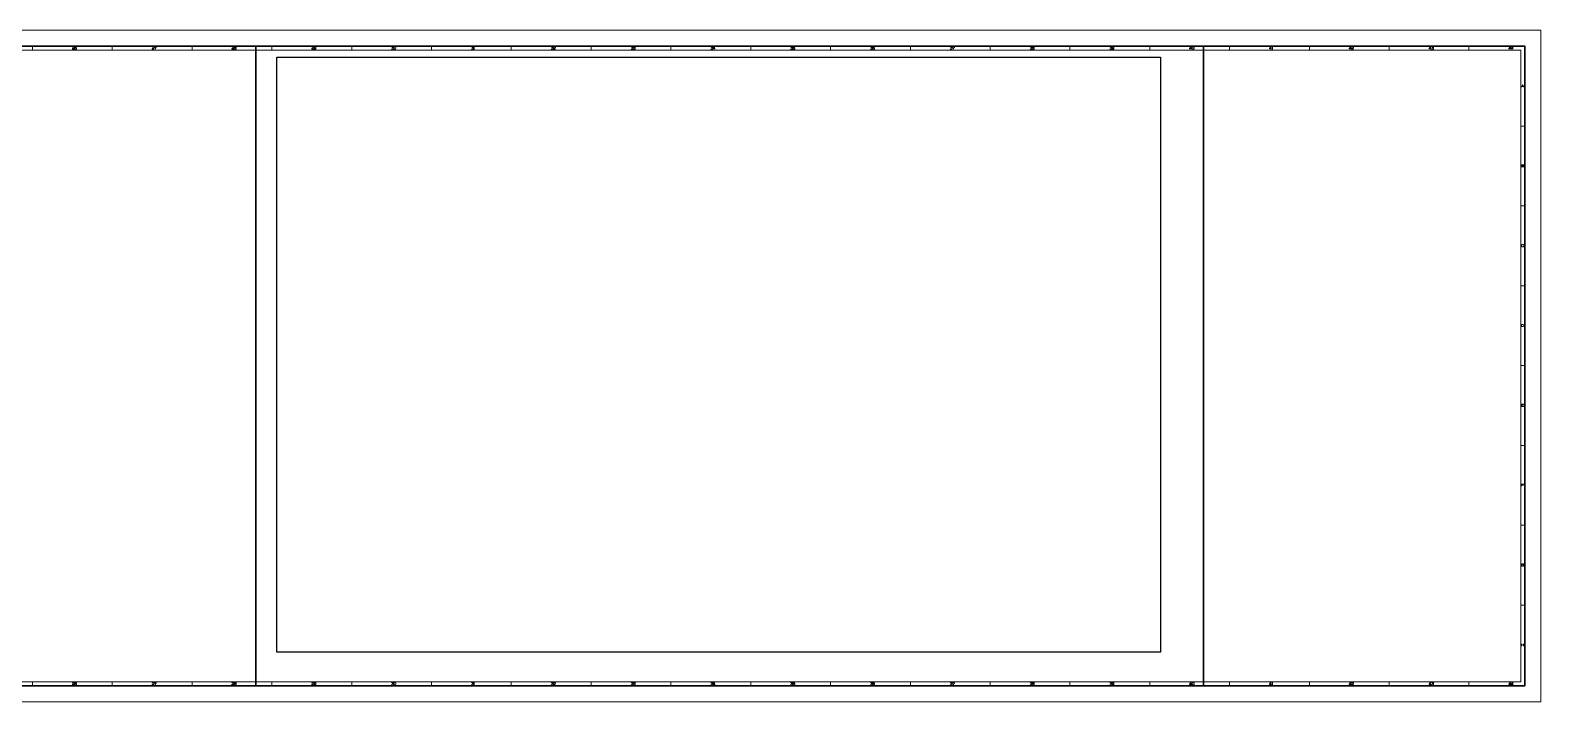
# Model space of a CAD drawing. Header units: millimetres. Extents: x 0 to 174, y 0 to 33.
# Drawn here: x 99.1 to 173.6, y 0 to 33.1 of the extents above; entities that cross this region are included whole.
import ezdxf

# ---------------------------------------------------------------- set-up
doc = ezdxf.new("R2010")
doc.units = ezdxf.units.MM
doc.layers.add('PDF2_이미지', color=7, linetype='Continuous')
doc.layers.add('PDF2_형상', color=157, linetype='Continuous', true_color=0x405f80)
picture_1 = doc.add_image_def('image1.png', size_in_pixel=(1204, 1584))

msp = doc.modelspace()

# ---------------------------------------------------------------- linework, layer by layer
at = {"layer": 'PDF2_형상', "color": 7, "lineweight": 13}
for points in [[(0, 0), (0, 33.11), (173.622, 33.11), (173.622, 0)], [(0.984, 0.984), (0.984, 32.126), (172.638, 32.126), (172.638, 0.984)], [(109.183, 32.288), (109.242, 32.288), (109.258, 32.271), (109.258, 32.254), (109.242, 32.237), (109.183, 32.237), (109.166, 32.254), (109.166, 32.271)], [(117.065, 32.288), (117.116, 32.288), (117.141, 32.262), (117.141, 32.203), (117.116, 32.178), (117.065, 32.178), (117.04, 32.203), (117.04, 32.262)], [(148.553, 32.288), (148.612, 32.288), (148.628, 32.271), (148.628, 32.254), (148.612, 32.237), (148.553, 32.237), (148.536, 32.254), (148.536, 32.271)], [(156.443, 32.288), (156.494, 32.288), (156.519, 32.262), (156.519, 32.203), (156.494, 32.178), (156.443, 32.178), (156.418, 32.203), (156.418, 32.262)], [(172.677, 18.607), (172.753, 18.607), (172.778, 18.581), (172.778, 18.522), (172.753, 18.497), (172.677, 18.497)], [(109.183, 0.949), (109.242, 0.949), (109.258, 0.932), (109.258, 0.915), (109.242, 0.898), (109.183, 0.898), (109.166, 0.915), (109.166, 0.932)], [(117.065, 0.949), (117.116, 0.949), (117.141, 0.924), (117.141, 0.865), (117.116, 0.839), (117.065, 0.839), (117.04, 0.865), (117.04, 0.924)], [(148.553, 0.949), (148.612, 0.949), (148.628, 0.932), (148.628, 0.915), (148.612, 0.898), (148.553, 0.898), (148.536, 0.915), (148.536, 0.932)], [(156.443, 0.949), (156.494, 0.949), (156.519, 0.924), (156.519, 0.865), (156.494, 0.839), (156.443, 0.839), (156.418, 0.865), (156.418, 0.924)]]:
    msp.add_lwpolyline(points, close=True, dxfattribs=at)
at = {"layer": 'PDF2_형상', "color": 7, "lineweight": 35}
msp.add_lwpolyline([(0.787, 0.787), (0.787, 32.323), (172.835, 32.323), (172.835, 0.787)], close=True, dxfattribs=at)
at = {"layer": 'PDF2_형상', "color": 7, "lineweight": 13}
for points in [[(99.213, 32.126), (99.213, 32.323)], [(101.181, 32.271), (101.198, 32.288), (101.257, 32.288), (101.274, 32.271), (101.274, 32.246), (101.257, 32.229), (101.206, 32.229), (101.181, 32.203), (101.181, 32.178), (101.274, 32.178)], [(101.384, 32.271), (101.367, 32.288), (101.308, 32.288), (101.292, 32.271), (101.292, 32.195), (101.308, 32.178), (101.367, 32.178), (101.384, 32.195), (101.384, 32.229), (101.367, 32.246), (101.308, 32.246), (101.292, 32.229)], [(103.15, 32.126), (103.15, 32.323)], [(105.118, 32.271), (105.135, 32.288), (105.194, 32.288), (105.211, 32.271), (105.211, 32.246), (105.194, 32.229), (105.143, 32.229), (105.118, 32.203), (105.118, 32.178), (105.211, 32.178)], [(105.229, 32.262), (105.229, 32.288), (105.321, 32.288), (105.321, 32.262), (105.279, 32.22), (105.279, 32.178)], [(107.087, 32.126), (107.087, 32.323)], [(109.055, 32.271), (109.072, 32.288), (109.131, 32.288), (109.148, 32.271), (109.148, 32.246), (109.131, 32.229), (109.08, 32.229), (109.055, 32.203), (109.055, 32.178), (109.148, 32.178)], [(109.183, 32.237), (109.166, 32.22), (109.166, 32.195), (109.183, 32.178), (109.242, 32.178), (109.258, 32.195), (109.258, 32.22), (109.242, 32.237)], [(111.024, 32.126), (111.024, 32.323)], [(112.992, 32.271), (113.009, 32.288), (113.068, 32.288), (113.085, 32.271), (113.085, 32.246), (113.068, 32.229), (113.017, 32.229), (112.992, 32.203), (112.992, 32.178), (113.085, 32.178)], [(113.195, 32.246), (113.179, 32.229), (113.12, 32.229), (113.103, 32.246), (113.103, 32.271), (113.12, 32.288), (113.179, 32.288), (113.195, 32.271), (113.195, 32.195), (113.179, 32.178), (113.12, 32.178), (113.103, 32.195)], [(114.961, 32.126), (114.961, 32.323)], [(116.929, 32.271), (116.946, 32.288), (117.005, 32.288), (117.022, 32.271), (117.022, 32.254), (117.005, 32.237), (116.963, 32.237), (117.005, 32.237), (117.022, 32.22), (117.022, 32.195), (117.005, 32.178), (116.946, 32.178), (116.929, 32.195)], [(118.898, 32.126), (118.898, 32.323)], [(120.866, 32.271), (120.883, 32.288), (120.942, 32.288), (120.959, 32.271), (120.959, 32.254), (120.942, 32.237), (120.9, 32.237), (120.942, 32.237), (120.959, 32.22), (120.959, 32.195), (120.942, 32.178), (120.883, 32.178), (120.866, 32.195)], [(120.977, 32.271), (121.002, 32.288), (121.002, 32.178)], [(120.977, 32.178), (121.027, 32.178)], [(122.835, 32.126), (122.835, 32.323)], [(124.803, 32.271), (124.82, 32.288), (124.879, 32.288), (124.896, 32.271), (124.896, 32.254), (124.879, 32.237), (124.837, 32.237), (124.879, 32.237), (124.896, 32.22), (124.896, 32.195), (124.879, 32.178), (124.82, 32.178), (124.803, 32.195)], [(124.914, 32.271), (124.931, 32.288), (124.99, 32.288), (125.007, 32.271), (125.007, 32.246), (124.99, 32.229), (124.939, 32.229), (124.914, 32.203), (124.914, 32.178), (125.007, 32.178)], [(126.772, 32.126), (126.772, 32.323)], [(128.74, 32.271), (128.757, 32.288), (128.816, 32.288), (128.833, 32.271), (128.833, 32.254), (128.816, 32.237), (128.774, 32.237), (128.816, 32.237), (128.833, 32.22), (128.833, 32.195), (128.816, 32.178), (128.757, 32.178), (128.74, 32.195)], [(128.851, 32.271), (128.868, 32.288), (128.927, 32.288), (128.943, 32.271), (128.943, 32.254), (128.927, 32.237), (128.884, 32.237), (128.927, 32.237), (128.943, 32.22), (128.943, 32.195), (128.927, 32.178), (128.868, 32.178), (128.851, 32.195)], [(130.709, 32.126), (130.709, 32.323)], [(132.677, 32.271), (132.694, 32.288), (132.753, 32.288), (132.77, 32.271), (132.77, 32.254), (132.753, 32.237), (132.711, 32.237), (132.753, 32.237), (132.77, 32.22), (132.77, 32.195), (132.753, 32.178), (132.694, 32.178), (132.677, 32.195)], [(132.864, 32.178), (132.864, 32.288), (132.847, 32.288), (132.788, 32.212), (132.788, 32.195), (132.889, 32.195)], [(134.646, 32.126), (134.646, 32.323)], [(136.614, 32.271), (136.631, 32.288), (136.69, 32.288), (136.707, 32.271), (136.707, 32.254), (136.69, 32.237), (136.648, 32.237), (136.69, 32.237), (136.707, 32.22), (136.707, 32.195), (136.69, 32.178), (136.631, 32.178), (136.614, 32.195)], [(136.818, 32.288), (136.725, 32.288), (136.725, 32.246), (136.801, 32.246), (136.818, 32.229), (136.818, 32.195), (136.801, 32.178), (136.742, 32.178), (136.725, 32.195)], [(138.583, 32.126), (138.583, 32.323)], [(140.551, 32.271), (140.568, 32.288), (140.627, 32.288), (140.644, 32.271), (140.644, 32.254), (140.627, 32.237), (140.585, 32.237), (140.627, 32.237), (140.644, 32.22), (140.644, 32.195), (140.627, 32.178), (140.568, 32.178), (140.551, 32.195)], [(140.755, 32.271), (140.738, 32.288), (140.679, 32.288), (140.662, 32.271), (140.662, 32.195), (140.679, 32.178), (140.738, 32.178), (140.755, 32.195), (140.755, 32.229), (140.738, 32.246), (140.679, 32.246), (140.662, 32.229)], [(142.52, 32.126), (142.52, 32.323)], [(144.488, 32.271), (144.505, 32.288), (144.564, 32.288), (144.581, 32.271), (144.581, 32.254), (144.564, 32.237), (144.522, 32.237), (144.564, 32.237), (144.581, 32.22), (144.581, 32.195), (144.564, 32.178), (144.505, 32.178), (144.488, 32.195)], [(144.599, 32.262), (144.599, 32.288), (144.692, 32.288), (144.692, 32.262), (144.649, 32.22), (144.649, 32.178)], [(146.457, 32.126), (146.457, 32.323)], [(148.425, 32.271), (148.442, 32.288), (148.501, 32.288), (148.518, 32.271), (148.518, 32.254), (148.501, 32.237), (148.459, 32.237), (148.501, 32.237), (148.518, 32.22), (148.518, 32.195), (148.501, 32.178), (148.442, 32.178), (148.425, 32.195)], [(148.553, 32.237), (148.536, 32.22), (148.536, 32.195), (148.553, 32.178), (148.612, 32.178), (148.628, 32.195), (148.628, 32.22), (148.612, 32.237)], [(150.394, 32.126), (150.394, 32.323)], [(152.362, 32.271), (152.379, 32.288), (152.438, 32.288), (152.455, 32.271), (152.455, 32.254), (152.438, 32.237), (152.396, 32.237), (152.438, 32.237), (152.455, 32.22), (152.455, 32.195), (152.438, 32.178), (152.379, 32.178), (152.362, 32.195)], [(152.566, 32.246), (152.549, 32.229), (152.49, 32.229), (152.473, 32.246), (152.473, 32.271), (152.49, 32.288), (152.549, 32.288), (152.566, 32.271), (152.566, 32.195), (152.549, 32.178), (152.49, 32.178), (152.473, 32.195)], [(154.331, 32.126), (154.331, 32.323)], [(156.375, 32.178), (156.375, 32.288), (156.358, 32.288), (156.299, 32.212), (156.299, 32.195), (156.4, 32.195)], [(158.268, 32.126), (158.268, 32.323)], [(160.312, 32.178), (160.312, 32.288), (160.295, 32.288), (160.236, 32.212), (160.236, 32.195), (160.337, 32.195)], [(160.355, 32.271), (160.381, 32.288), (160.381, 32.178)], [(160.355, 32.178), (160.406, 32.178)], [(162.205, 32.126), (162.205, 32.323)], [(164.249, 32.178), (164.249, 32.288), (164.232, 32.288), (164.173, 32.212), (164.173, 32.195), (164.274, 32.195)], [(164.292, 32.271), (164.309, 32.288), (164.368, 32.288), (164.385, 32.271), (164.385, 32.246), (164.368, 32.229), (164.318, 32.229), (164.292, 32.203), (164.292, 32.178), (164.385, 32.178)], [(166.142, 32.126), (166.142, 32.323)], [(168.186, 32.178), (168.186, 32.288), (168.169, 32.288), (168.11, 32.212), (168.11, 32.195), (168.212, 32.195)], [(168.229, 32.271), (168.246, 32.288), (168.305, 32.288), (168.322, 32.271), (168.322, 32.254), (168.305, 32.237), (168.263, 32.237), (168.305, 32.237), (168.322, 32.22), (168.322, 32.195), (168.305, 32.178), (168.246, 32.178), (168.229, 32.195)], [(170.079, 32.126), (170.079, 32.323)], [(172.123, 32.178), (172.123, 32.288), (172.106, 32.288), (172.047, 32.212), (172.047, 32.195), (172.148, 32.195)], [(172.242, 32.178), (172.242, 32.288), (172.225, 32.288), (172.166, 32.212), (172.166, 32.195), (172.267, 32.195)], [(172.677, 30.308), (172.728, 30.418), (172.736, 30.418), (172.787, 30.308)], [(172.694, 30.342), (172.77, 30.342)], [(172.638, 28.386), (172.835, 28.386)], [(172.762, 26.43), (172.778, 26.413), (172.778, 26.388), (172.762, 26.371), (172.677, 26.371), (172.677, 26.481), (172.762, 26.481), (172.778, 26.464), (172.778, 26.447), (172.762, 26.43), (172.677, 26.43)], [(172.638, 24.449), (172.835, 24.449)], [(172.778, 22.518), (172.753, 22.544), (172.703, 22.544), (172.677, 22.518), (172.677, 22.459), (172.703, 22.434), (172.753, 22.434), (172.778, 22.459)], [(172.638, 20.512), (172.835, 20.512)], [(172.638, 16.575), (172.835, 16.575)], [(172.778, 14.67), (172.677, 14.67), (172.677, 14.56), (172.778, 14.56)], [(172.762, 14.619), (172.677, 14.619)], [(172.638, 12.638), (172.835, 12.638)], [(172.778, 10.733), (172.677, 10.733), (172.677, 10.623)], [(172.762, 10.682), (172.677, 10.682)], [(172.638, 8.701), (172.835, 8.701)], [(172.778, 6.77), (172.753, 6.796), (172.703, 6.796), (172.677, 6.77), (172.677, 6.711), (172.703, 6.686), (172.753, 6.686), (172.778, 6.711)], [(172.719, 6.745), (172.778, 6.745), (172.778, 6.686)], [(172.638, 4.764), (172.835, 4.764)], [(172.677, 2.859), (172.677, 2.749)], [(172.677, 2.808), (172.77, 2.808)], [(172.77, 2.859), (172.77, 2.749)], [(99.213, 0.984), (99.213, 0.787)], [(101.181, 0.932), (101.198, 0.949), (101.257, 0.949), (101.274, 0.932), (101.274, 0.907), (101.257, 0.89), (101.206, 0.89), (101.181, 0.865), (101.181, 0.839), (101.274, 0.839)], [(101.384, 0.932), (101.367, 0.949), (101.308, 0.949), (101.292, 0.932), (101.292, 0.856), (101.308, 0.839), (101.367, 0.839), (101.384, 0.856), (101.384, 0.89), (101.367, 0.907), (101.308, 0.907), (101.292, 0.89)], [(103.15, 0.984), (103.15, 0.787)], [(105.118, 0.932), (105.135, 0.949), (105.194, 0.949), (105.211, 0.932), (105.211, 0.907), (105.194, 0.89), (105.143, 0.89), (105.118, 0.865), (105.118, 0.839), (105.211, 0.839)], [(105.229, 0.924), (105.229, 0.949), (105.321, 0.949), (105.321, 0.924), (105.279, 0.882), (105.279, 0.839)], [(107.087, 0.984), (107.087, 0.787)], [(109.055, 0.932), (109.072, 0.949), (109.131, 0.949), (109.148, 0.932), (109.148, 0.907), (109.131, 0.89), (109.08, 0.89), (109.055, 0.865), (109.055, 0.839), (109.148, 0.839)], [(109.183, 0.898), (109.166, 0.882), (109.166, 0.856), (109.183, 0.839), (109.242, 0.839), (109.258, 0.856), (109.258, 0.882), (109.242, 0.898)], [(111.024, 0.984), (111.024, 0.787)], [(112.992, 0.932), (113.009, 0.949), (113.068, 0.949), (113.085, 0.932), (113.085, 0.907), (113.068, 0.89), (113.017, 0.89), (112.992, 0.865), (112.992, 0.839), (113.085, 0.839)], [(113.195, 0.907), (113.179, 0.89), (113.12, 0.89), (113.103, 0.907), (113.103, 0.932), (113.12, 0.949), (113.179, 0.949), (113.195, 0.932), (113.195, 0.856), (113.179, 0.839), (113.12, 0.839), (113.103, 0.856)], [(114.961, 0.984), (114.961, 0.787)], [(116.929, 0.932), (116.946, 0.949), (117.005, 0.949), (117.022, 0.932), (117.022, 0.915), (117.005, 0.898), (116.963, 0.898), (117.005, 0.898), (117.022, 0.882), (117.022, 0.856), (117.005, 0.839), (116.946, 0.839), (116.929, 0.856)], [(118.898, 0.984), (118.898, 0.787)], [(120.866, 0.932), (120.883, 0.949), (120.942, 0.949), (120.959, 0.932), (120.959, 0.915), (120.942, 0.898), (120.9, 0.898), (120.942, 0.898), (120.959, 0.882), (120.959, 0.856), (120.942, 0.839), (120.883, 0.839), (120.866, 0.856)], [(120.977, 0.932), (121.002, 0.949), (121.002, 0.839)], [(120.977, 0.839), (121.027, 0.839)], [(122.835, 0.984), (122.835, 0.787)], [(124.803, 0.932), (124.82, 0.949), (124.879, 0.949), (124.896, 0.932), (124.896, 0.915), (124.879, 0.898), (124.837, 0.898), (124.879, 0.898), (124.896, 0.882), (124.896, 0.856), (124.879, 0.839), (124.82, 0.839), (124.803, 0.856)], [(124.914, 0.932), (124.931, 0.949), (124.99, 0.949), (125.007, 0.932), (125.007, 0.907), (124.99, 0.89), (124.939, 0.89), (124.914, 0.865), (124.914, 0.839), (125.007, 0.839)], [(126.772, 0.984), (126.772, 0.787)], [(128.74, 0.932), (128.757, 0.949), (128.816, 0.949), (128.833, 0.932), (128.833, 0.915), (128.816, 0.898), (128.774, 0.898), (128.816, 0.898), (128.833, 0.882), (128.833, 0.856), (128.816, 0.839), (128.757, 0.839), (128.74, 0.856)], [(128.851, 0.932), (128.868, 0.949), (128.927, 0.949), (128.943, 0.932), (128.943, 0.915), (128.927, 0.898), (128.884, 0.898), (128.927, 0.898), (128.943, 0.882), (128.943, 0.856), (128.927, 0.839), (128.868, 0.839), (128.851, 0.856)], [(130.709, 0.984), (130.709, 0.787)], [(132.677, 0.932), (132.694, 0.949), (132.753, 0.949), (132.77, 0.932), (132.77, 0.915), (132.753, 0.898), (132.711, 0.898), (132.753, 0.898), (132.77, 0.882), (132.77, 0.856), (132.753, 0.839), (132.694, 0.839), (132.677, 0.856)], [(132.864, 0.839), (132.864, 0.949), (132.847, 0.949), (132.788, 0.873), (132.788, 0.856), (132.889, 0.856)], [(134.646, 0.984), (134.646, 0.787)], [(136.614, 0.932), (136.631, 0.949), (136.69, 0.949), (136.707, 0.932), (136.707, 0.915), (136.69, 0.898), (136.648, 0.898), (136.69, 0.898), (136.707, 0.882), (136.707, 0.856), (136.69, 0.839), (136.631, 0.839), (136.614, 0.856)], [(136.818, 0.949), (136.725, 0.949), (136.725, 0.907), (136.801, 0.907), (136.818, 0.89), (136.818, 0.856), (136.801, 0.839), (136.742, 0.839), (136.725, 0.856)], [(138.583, 0.984), (138.583, 0.787)], [(140.551, 0.932), (140.568, 0.949), (140.627, 0.949), (140.644, 0.932), (140.644, 0.915), (140.627, 0.898), (140.585, 0.898), (140.627, 0.898), (140.644, 0.882), (140.644, 0.856), (140.627, 0.839), (140.568, 0.839), (140.551, 0.856)], [(140.755, 0.932), (140.738, 0.949), (140.679, 0.949), (140.662, 0.932), (140.662, 0.856), (140.679, 0.839), (140.738, 0.839), (140.755, 0.856), (140.755, 0.89), (140.738, 0.907), (140.679, 0.907), (140.662, 0.89)], [(142.52, 0.984), (142.52, 0.787)], [(144.488, 0.932), (144.505, 0.949), (144.564, 0.949), (144.581, 0.932), (144.581, 0.915), (144.564, 0.898), (144.522, 0.898), (144.564, 0.898), (144.581, 0.882), (144.581, 0.856), (144.564, 0.839), (144.505, 0.839), (144.488, 0.856)], [(144.599, 0.924), (144.599, 0.949), (144.692, 0.949), (144.692, 0.924), (144.649, 0.882), (144.649, 0.839)], [(146.457, 0.984), (146.457, 0.787)], [(148.425, 0.932), (148.442, 0.949), (148.501, 0.949), (148.518, 0.932), (148.518, 0.915), (148.501, 0.898), (148.459, 0.898), (148.501, 0.898), (148.518, 0.882), (148.518, 0.856), (148.501, 0.839), (148.442, 0.839), (148.425, 0.856)], [(148.553, 0.898), (148.536, 0.882), (148.536, 0.856), (148.553, 0.839), (148.612, 0.839), (148.628, 0.856), (148.628, 0.882), (148.612, 0.898)], [(150.394, 0.984), (150.394, 0.787)], [(152.362, 0.932), (152.379, 0.949), (152.438, 0.949), (152.455, 0.932), (152.455, 0.915), (152.438, 0.898), (152.396, 0.898), (152.438, 0.898), (152.455, 0.882), (152.455, 0.856), (152.438, 0.839), (152.379, 0.839), (152.362, 0.856)], [(152.566, 0.907), (152.549, 0.89), (152.49, 0.89), (152.473, 0.907), (152.473, 0.932), (152.49, 0.949), (152.549, 0.949), (152.566, 0.932), (152.566, 0.856), (152.549, 0.839), (152.49, 0.839), (152.473, 0.856)], [(154.331, 0.984), (154.331, 0.787)], [(156.375, 0.839), (156.375, 0.949), (156.358, 0.949), (156.299, 0.873), (156.299, 0.856), (156.4, 0.856)], [(158.268, 0.984), (158.268, 0.787)], [(160.312, 0.839), (160.312, 0.949), (160.295, 0.949), (160.236, 0.873), (160.236, 0.856), (160.337, 0.856)], [(160.355, 0.932), (160.381, 0.949), (160.381, 0.839)], [(160.355, 0.839), (160.406, 0.839)], [(162.205, 0.984), (162.205, 0.787)], [(164.249, 0.839), (164.249, 0.949), (164.232, 0.949), (164.173, 0.873), (164.173, 0.856), (164.274, 0.856)], [(164.292, 0.932), (164.309, 0.949), (164.368, 0.949), (164.385, 0.932), (164.385, 0.907), (164.368, 0.89), (164.318, 0.89), (164.292, 0.865), (164.292, 0.839), (164.385, 0.839)], [(166.142, 0.984), (166.142, 0.787)], [(168.186, 0.839), (168.186, 0.949), (168.169, 0.949), (168.11, 0.873), (168.11, 0.856), (168.212, 0.856)], [(168.229, 0.932), (168.246, 0.949), (168.305, 0.949), (168.322, 0.932), (168.322, 0.915), (168.305, 0.898), (168.263, 0.898), (168.305, 0.898), (168.322, 0.882), (168.322, 0.856), (168.305, 0.839), (168.246, 0.839), (168.229, 0.856)], [(170.079, 0.984), (170.079, 0.787)], [(172.123, 0.839), (172.123, 0.949), (172.106, 0.949), (172.047, 0.873), (172.047, 0.856), (172.148, 0.856)], [(172.242, 0.839), (172.242, 0.949), (172.225, 0.949), (172.166, 0.873), (172.166, 0.856), (172.267, 0.856)]]:
    msp.add_lwpolyline(points, dxfattribs=at)
at = {"layer": 'PDF2_형상', "color": 7, "lineweight": 35}
for points in [[(110.236, 0.787), (110.236, 32.323)], [(156.976, 0.787), (156.976, 32.323)]]:
    msp.add_lwpolyline(points, dxfattribs=at)

# ---------------------------------------------------------------- pictures from other files: only their frames are drawn
at = {"layer": 'PDF2_이미지'}
image = msp.add_image(picture_1, insert=(111.274, 2.44), size_in_units=(43.583, 29.339), dxfattribs=at)
image.dxf.flags = 15

doc.saveas('drawing.dxf')
